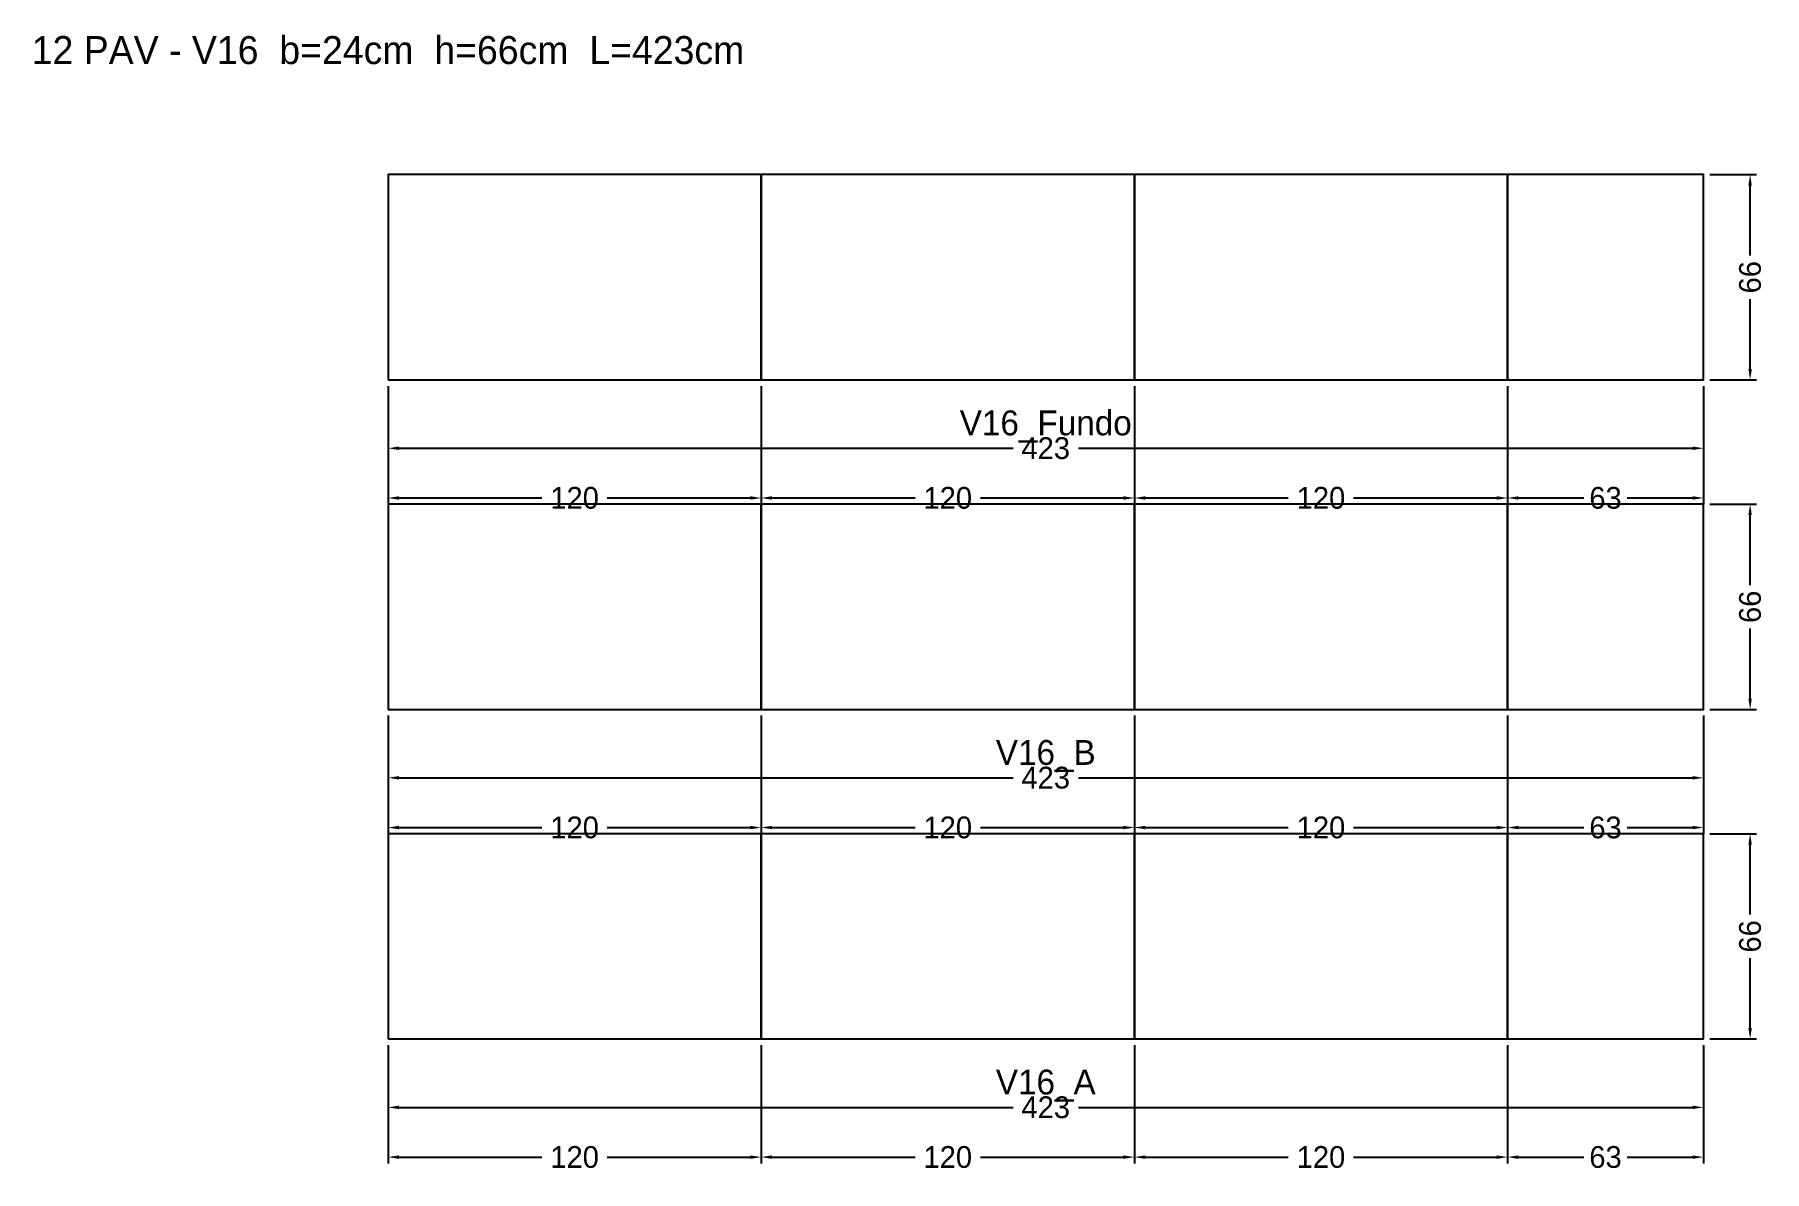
# Model space of a CAD drawing. Header units: metres. Extents: x -114 to 443, y -43 to 323.
import ezdxf

# ---------------------------------------------------------------- set-up
doc = ezdxf.new("R2010")
doc.units = ezdxf.units.M
for name, color, linetype in [('COTA', 3, 'Continuous'), ('NOMENCLATURA', 2, 'Continuous'), ('Paineis', 7, 'Continuous'), ('Texto Secao', 2, 'Continuous')]:
    doc.layers.add(name, color=color, linetype=linetype)
doc.dimstyles.new('COTA_VIG', dxfattribs={"dimtxt": 7, "dimasz": 3.5, "dimexe": 2, "dimexo": 2, "dimgap": 1.5, "dimtad": 1, "dimdec": 1, "dimcen": 2.5, "dimclrd": 3, "dimclre": 3, "dimclrt": 3, "dimazin": 3, "dimtfac": 1, "dimtmove": 0, "dimatfit": 3})

# ---------------------------------------------------------------- blocks, each defined once
blk = doc.blocks.new('_CLOSEDFILLED')
at = {"color": 0, "linetype": 'BYBLOCK'}
blk.add_solid([(-1, 0.16), (0, 0), (-1, -0.16)], dxfattribs=at)
blk = doc.blocks.new('*D1')
at = {"color": 3}
for p, q in [((0, -2), (0, -24)), ((423, -2), (423, -24)), ((3.5, -22), (201, -22)), ((222, -22), (419.5, -22))]:
    blk.add_line(p, q, dxfattribs=at)
at = {"layer": 'Defpoints'}
for p in [(0, 0), (423, 0), (0, -22)]:
    blk.add_point(p, dxfattribs=at)
at = {"layer": 'COTA', "color": 3, "xscale": 3.5, "yscale": 3.5, "rotation": 180}
blk.add_blockref('_CLOSEDFILLED', (0, -22), dxfattribs=at)
at = {"layer": 'COTA', "color": 3, "xscale": 3.5, "yscale": 3.5}
blk.add_blockref('_CLOSEDFILLED', (423, -22), dxfattribs=at)
at = {"layer": 'COTA', "color": 3, "insert": (211.5, -22), "char_height": 7, "attachment_point": 5}
blk.add_mtext('423', dxfattribs=at)
blk = doc.blocks.new('*D2')
at = {"color": 3}
for p, q in [((0, -2), (0, -40)), ((120, -2), (120, -40)), ((3.5, -38), (49.5, -38)), ((70.5, -38), (116.5, -38))]:
    blk.add_line(p, q, dxfattribs=at)
at = {"layer": 'Defpoints'}
for p in [(0, 0), (120, 0), (0, -38)]:
    blk.add_point(p, dxfattribs=at)
at = {"layer": 'COTA', "color": 3, "xscale": 3.5, "yscale": 3.5, "rotation": 180}
blk.add_blockref('_CLOSEDFILLED', (0, -38), dxfattribs=at)
at = {"layer": 'COTA', "color": 3, "xscale": 3.5, "yscale": 3.5}
blk.add_blockref('_CLOSEDFILLED', (120, -38), dxfattribs=at)
at = {"layer": 'COTA', "color": 3, "insert": (60, -38), "char_height": 7, "attachment_point": 5}
blk.add_mtext('120', dxfattribs=at)
blk = doc.blocks.new('*D3')
at = {"color": 3}
for p, q in [((120, -2), (120, -40)), ((240, -2), (240, -40)), ((123.5, -38), (169.5, -38)), ((190.5, -38), (236.5, -38))]:
    blk.add_line(p, q, dxfattribs=at)
at = {"layer": 'Defpoints'}
for p in [(120, 0), (240, 0), (120, -38)]:
    blk.add_point(p, dxfattribs=at)
at = {"layer": 'COTA', "color": 3, "xscale": 3.5, "yscale": 3.5, "rotation": 180}
blk.add_blockref('_CLOSEDFILLED', (120, -38), dxfattribs=at)
at = {"layer": 'COTA', "color": 3, "xscale": 3.5, "yscale": 3.5}
blk.add_blockref('_CLOSEDFILLED', (240, -38), dxfattribs=at)
at = {"layer": 'COTA', "color": 3, "insert": (180, -38), "char_height": 7, "attachment_point": 5}
blk.add_mtext('120', dxfattribs=at)
blk = doc.blocks.new('*D4')
at = {"color": 3}
for p, q in [((240, -2), (240, -40)), ((360, -2), (360, -40)), ((243.5, -38), (289.5, -38)), ((310.5, -38), (356.5, -38))]:
    blk.add_line(p, q, dxfattribs=at)
at = {"layer": 'Defpoints'}
for p in [(240, 0), (360, 0), (240, -38)]:
    blk.add_point(p, dxfattribs=at)
at = {"layer": 'COTA', "color": 3, "xscale": 3.5, "yscale": 3.5, "rotation": 180}
blk.add_blockref('_CLOSEDFILLED', (240, -38), dxfattribs=at)
at = {"layer": 'COTA', "color": 3, "xscale": 3.5, "yscale": 3.5}
blk.add_blockref('_CLOSEDFILLED', (360, -38), dxfattribs=at)
at = {"layer": 'COTA', "color": 3, "insert": (300, -38), "char_height": 7, "attachment_point": 5}
blk.add_mtext('120', dxfattribs=at)
blk = doc.blocks.new('*D5')
at = {"color": 3}
for p, q in [((360, -2), (360, -40)), ((423, -2), (423, -40)), ((363.5, -38), (384.5, -38)), ((398.5, -38), (419.5, -38))]:
    blk.add_line(p, q, dxfattribs=at)
at = {"layer": 'Defpoints'}
for p in [(360, 0), (423, 0), (360, -38)]:
    blk.add_point(p, dxfattribs=at)
at = {"layer": 'COTA', "color": 3, "xscale": 3.5, "yscale": 3.5, "rotation": 180}
blk.add_blockref('_CLOSEDFILLED', (360, -38), dxfattribs=at)
at = {"layer": 'COTA', "color": 3, "xscale": 3.5, "yscale": 3.5}
blk.add_blockref('_CLOSEDFILLED', (423, -38), dxfattribs=at)
at = {"layer": 'COTA', "color": 3, "insert": (391.5, -38), "char_height": 7, "attachment_point": 5}
blk.add_mtext('63', dxfattribs=at)
blk = doc.blocks.new('*D6')
at = {"color": 3}
for p, q in [((425, 66), (440, 66)), ((438, 40), (438, 62.5)), ((438, 3.5), (438, 26)), ((425, 0), (440, 0))]:
    blk.add_line(p, q, dxfattribs=at)
at = {"layer": 'Defpoints'}
for p in [(423, 66), (423, 0), (438, 0)]:
    blk.add_point(p, dxfattribs=at)
at = {"layer": 'COTA', "color": 3, "xscale": 3.5, "yscale": 3.5}
for p, rotation in [((438, 66), 90), ((438, 0), 270)]:
    blk.add_blockref('_CLOSEDFILLED', p, dxfattribs=dict(at, rotation=rotation))
at = {"layer": 'COTA', "color": 3, "insert": (438, 33), "char_height": 7, "attachment_point": 5, "rotation": 90}
blk.add_mtext('66', dxfattribs=at)
blk = doc.blocks.new('*D7')
at = {"color": 3}
for p, q in [((0, 104), (0, 82)), ((423, 104), (423, 82)), ((3.5, 84), (201, 84)), ((222, 84), (419.5, 84))]:
    blk.add_line(p, q, dxfattribs=at)
at = {"layer": 'Defpoints'}
for p in [(0, 106), (423, 106), (0, 84)]:
    blk.add_point(p, dxfattribs=at)
at = {"layer": 'COTA', "color": 3, "xscale": 3.5, "yscale": 3.5, "rotation": 180}
blk.add_blockref('_CLOSEDFILLED', (0, 84), dxfattribs=at)
at = {"layer": 'COTA', "color": 3, "xscale": 3.5, "yscale": 3.5}
blk.add_blockref('_CLOSEDFILLED', (423, 84), dxfattribs=at)
at = {"layer": 'COTA', "color": 3, "insert": (211.5, 84), "char_height": 7, "attachment_point": 5}
blk.add_mtext('423', dxfattribs=at)
blk = doc.blocks.new('*D8')
at = {"color": 3}
for p, q in [((0, 104), (0, 66)), ((120, 104), (120, 66)), ((3.5, 68), (49.5, 68)), ((70.5, 68), (116.5, 68))]:
    blk.add_line(p, q, dxfattribs=at)
at = {"layer": 'Defpoints'}
for p in [(0, 106), (120, 106), (0, 68)]:
    blk.add_point(p, dxfattribs=at)
at = {"layer": 'COTA', "color": 3, "xscale": 3.5, "yscale": 3.5, "rotation": 180}
blk.add_blockref('_CLOSEDFILLED', (0, 68), dxfattribs=at)
at = {"layer": 'COTA', "color": 3, "xscale": 3.5, "yscale": 3.5}
blk.add_blockref('_CLOSEDFILLED', (120, 68), dxfattribs=at)
at = {"layer": 'COTA', "color": 3, "insert": (60, 68), "char_height": 7, "attachment_point": 5}
blk.add_mtext('120', dxfattribs=at)
blk = doc.blocks.new('*D9')
at = {"color": 3}
for p, q in [((120, 104), (120, 66)), ((240, 104), (240, 66)), ((123.5, 68), (169.5, 68)), ((190.5, 68), (236.5, 68))]:
    blk.add_line(p, q, dxfattribs=at)
at = {"layer": 'Defpoints'}
for p in [(120, 106), (240, 106), (120, 68)]:
    blk.add_point(p, dxfattribs=at)
at = {"layer": 'COTA', "color": 3, "xscale": 3.5, "yscale": 3.5, "rotation": 180}
blk.add_blockref('_CLOSEDFILLED', (120, 68), dxfattribs=at)
at = {"layer": 'COTA', "color": 3, "xscale": 3.5, "yscale": 3.5}
blk.add_blockref('_CLOSEDFILLED', (240, 68), dxfattribs=at)
at = {"layer": 'COTA', "color": 3, "insert": (180, 68), "char_height": 7, "attachment_point": 5}
blk.add_mtext('120', dxfattribs=at)
blk = doc.blocks.new('*D10')
at = {"color": 3}
for p, q in [((240, 104), (240, 66)), ((360, 104), (360, 66)), ((243.5, 68), (289.5, 68)), ((310.5, 68), (356.5, 68))]:
    blk.add_line(p, q, dxfattribs=at)
at = {"layer": 'Defpoints'}
for p in [(240, 106), (360, 106), (240, 68)]:
    blk.add_point(p, dxfattribs=at)
at = {"layer": 'COTA', "color": 3, "xscale": 3.5, "yscale": 3.5, "rotation": 180}
blk.add_blockref('_CLOSEDFILLED', (240, 68), dxfattribs=at)
at = {"layer": 'COTA', "color": 3, "xscale": 3.5, "yscale": 3.5}
blk.add_blockref('_CLOSEDFILLED', (360, 68), dxfattribs=at)
at = {"layer": 'COTA', "color": 3, "insert": (300, 68), "char_height": 7, "attachment_point": 5}
blk.add_mtext('120', dxfattribs=at)
blk = doc.blocks.new('*D11')
at = {"color": 3}
for p, q in [((360, 104), (360, 66)), ((423, 104), (423, 66)), ((363.5, 68), (384.5, 68)), ((398.5, 68), (419.5, 68))]:
    blk.add_line(p, q, dxfattribs=at)
at = {"layer": 'Defpoints'}
for p in [(360, 106), (423, 106), (360, 68)]:
    blk.add_point(p, dxfattribs=at)
at = {"layer": 'COTA', "color": 3, "xscale": 3.5, "yscale": 3.5, "rotation": 180}
blk.add_blockref('_CLOSEDFILLED', (360, 68), dxfattribs=at)
at = {"layer": 'COTA', "color": 3, "xscale": 3.5, "yscale": 3.5}
blk.add_blockref('_CLOSEDFILLED', (423, 68), dxfattribs=at)
at = {"layer": 'COTA', "color": 3, "insert": (391.5, 68), "char_height": 7, "attachment_point": 5}
blk.add_mtext('63', dxfattribs=at)
blk = doc.blocks.new('*D12')
at = {"color": 3}
for p, q in [((425, 172), (440, 172)), ((438, 146), (438, 168.5)), ((438, 109.5), (438, 132)), ((425, 106), (440, 106))]:
    blk.add_line(p, q, dxfattribs=at)
at = {"layer": 'Defpoints'}
for p in [(423, 172), (423, 106), (438, 106)]:
    blk.add_point(p, dxfattribs=at)
at = {"layer": 'COTA', "color": 3, "xscale": 3.5, "yscale": 3.5}
for p, rotation in [((438, 172), 90), ((438, 106), 270)]:
    blk.add_blockref('_CLOSEDFILLED', p, dxfattribs=dict(at, rotation=rotation))
at = {"layer": 'COTA', "color": 3, "insert": (438, 139), "char_height": 7, "attachment_point": 5, "rotation": 90}
blk.add_mtext('66', dxfattribs=at)
blk = doc.blocks.new('*D13')
at = {"color": 3}
for p, q in [((0, 210), (0, 188)), ((423, 210), (423, 188)), ((3.5, 190), (201, 190)), ((222, 190), (419.5, 190))]:
    blk.add_line(p, q, dxfattribs=at)
at = {"layer": 'Defpoints'}
for p in [(0, 212), (423, 212), (0, 190)]:
    blk.add_point(p, dxfattribs=at)
at = {"layer": 'COTA', "color": 3, "xscale": 3.5, "yscale": 3.5, "rotation": 180}
blk.add_blockref('_CLOSEDFILLED', (0, 190), dxfattribs=at)
at = {"layer": 'COTA', "color": 3, "xscale": 3.5, "yscale": 3.5}
blk.add_blockref('_CLOSEDFILLED', (423, 190), dxfattribs=at)
at = {"layer": 'COTA', "color": 3, "insert": (211.5, 190), "char_height": 7, "attachment_point": 5}
blk.add_mtext('423', dxfattribs=at)
blk = doc.blocks.new('*D14')
at = {"color": 3}
for p, q in [((0, 210), (0, 172)), ((120, 210), (120, 172)), ((3.5, 174), (49.5, 174)), ((70.5, 174), (116.5, 174))]:
    blk.add_line(p, q, dxfattribs=at)
at = {"layer": 'Defpoints'}
for p in [(0, 212), (120, 212), (0, 174)]:
    blk.add_point(p, dxfattribs=at)
at = {"layer": 'COTA', "color": 3, "xscale": 3.5, "yscale": 3.5, "rotation": 180}
blk.add_blockref('_CLOSEDFILLED', (0, 174), dxfattribs=at)
at = {"layer": 'COTA', "color": 3, "xscale": 3.5, "yscale": 3.5}
blk.add_blockref('_CLOSEDFILLED', (120, 174), dxfattribs=at)
at = {"layer": 'COTA', "color": 3, "insert": (60, 174), "char_height": 7, "attachment_point": 5}
blk.add_mtext('120', dxfattribs=at)
blk = doc.blocks.new('*D15')
at = {"color": 3}
for p, q in [((120, 210), (120, 172)), ((240, 210), (240, 172)), ((123.5, 174), (169.5, 174)), ((190.5, 174), (236.5, 174))]:
    blk.add_line(p, q, dxfattribs=at)
at = {"layer": 'Defpoints'}
for p in [(120, 212), (240, 212), (120, 174)]:
    blk.add_point(p, dxfattribs=at)
at = {"layer": 'COTA', "color": 3, "xscale": 3.5, "yscale": 3.5, "rotation": 180}
blk.add_blockref('_CLOSEDFILLED', (120, 174), dxfattribs=at)
at = {"layer": 'COTA', "color": 3, "xscale": 3.5, "yscale": 3.5}
blk.add_blockref('_CLOSEDFILLED', (240, 174), dxfattribs=at)
at = {"layer": 'COTA', "color": 3, "insert": (180, 174), "char_height": 7, "attachment_point": 5}
blk.add_mtext('120', dxfattribs=at)
blk = doc.blocks.new('*D16')
at = {"color": 3}
for p, q in [((240, 210), (240, 172)), ((360, 210), (360, 172)), ((243.5, 174), (289.5, 174)), ((310.5, 174), (356.5, 174))]:
    blk.add_line(p, q, dxfattribs=at)
at = {"layer": 'Defpoints'}
for p in [(240, 212), (360, 212), (240, 174)]:
    blk.add_point(p, dxfattribs=at)
at = {"layer": 'COTA', "color": 3, "xscale": 3.5, "yscale": 3.5, "rotation": 180}
blk.add_blockref('_CLOSEDFILLED', (240, 174), dxfattribs=at)
at = {"layer": 'COTA', "color": 3, "xscale": 3.5, "yscale": 3.5}
blk.add_blockref('_CLOSEDFILLED', (360, 174), dxfattribs=at)
at = {"layer": 'COTA', "color": 3, "insert": (300, 174), "char_height": 7, "attachment_point": 5}
blk.add_mtext('120', dxfattribs=at)
blk = doc.blocks.new('*D17')
at = {"color": 3}
for p, q in [((360, 210), (360, 172)), ((423, 210), (423, 172)), ((363.5, 174), (384.5, 174)), ((398.5, 174), (419.5, 174))]:
    blk.add_line(p, q, dxfattribs=at)
at = {"layer": 'Defpoints'}
for p in [(360, 212), (423, 212), (360, 174)]:
    blk.add_point(p, dxfattribs=at)
at = {"layer": 'COTA', "color": 3, "xscale": 3.5, "yscale": 3.5, "rotation": 180}
blk.add_blockref('_CLOSEDFILLED', (360, 174), dxfattribs=at)
at = {"layer": 'COTA', "color": 3, "xscale": 3.5, "yscale": 3.5}
blk.add_blockref('_CLOSEDFILLED', (423, 174), dxfattribs=at)
at = {"layer": 'COTA', "color": 3, "insert": (391.5, 174), "char_height": 7, "attachment_point": 5}
blk.add_mtext('63', dxfattribs=at)
blk = doc.blocks.new('*D18')
at = {"color": 3}
for p, q in [((425, 278), (440, 278)), ((438, 252), (438, 274.5)), ((438, 215.5), (438, 238)), ((425, 212), (440, 212))]:
    blk.add_line(p, q, dxfattribs=at)
at = {"layer": 'Defpoints'}
for p in [(423, 278), (423, 212), (438, 212)]:
    blk.add_point(p, dxfattribs=at)
at = {"layer": 'COTA', "color": 3, "xscale": 3.5, "yscale": 3.5}
for p, rotation in [((438, 278), 90), ((438, 212), 270)]:
    blk.add_blockref('_CLOSEDFILLED', p, dxfattribs=dict(at, rotation=rotation))
at = {"layer": 'COTA', "color": 3, "insert": (438, 245), "char_height": 7, "attachment_point": 5, "rotation": 90}
blk.add_mtext('66', dxfattribs=at)

msp = doc.modelspace()

# ---------------------------------------------------------------- linework, layer by layer
at = {"layer": 'Paineis'}
for points in [[(0, 212), (120, 212), (120, 278), (0, 278)], [(120, 212), (240, 212), (240, 278), (120, 278)], [(240, 212), (360, 212), (360, 278), (240, 278)], [(360, 212), (423, 212), (423, 278), (360, 278)], [(0, 106), (120, 106), (120, 172), (0, 172)], [(120, 106), (240, 106), (240, 172), (120, 172)], [(240, 106), (360, 106), (360, 172), (240, 172)], [(360, 106), (423, 106), (423, 172), (360, 172)], [(0, 0), (120, 0), (120, 66), (0, 66)], [(120, 0), (240, 0), (240, 66), (120, 66)], [(240, 0), (360, 0), (360, 66), (240, 66)], [(360, 0), (423, 0), (423, 66), (360, 66)]]:
    msp.add_lwpolyline(points, close=True, dxfattribs=at)

# ---------------------------------------------------------------- texts
at = {"layer": 'NOMENCLATURA', "insert": (0, 318), "char_height": 9, "width": 443, "attachment_point": 5}
msp.add_mtext('12 PAV - V16  b=24cm  h=66cm  L=423cm', dxfattribs=at)
at = {"layer": 'Texto Secao', "char_height": 8, "width": 443, "attachment_point": 5}
for s, insert in [('V16_Fundo', (211.5, 197)), ('V16_B', (211.5, 91)), ('V16_A', (211.5, -15))]:
    msp.add_mtext(s, dxfattribs=dict(at, insert=insert))

# ---------------------------------------------------------------- dimensions: what is measured, and where the dimension line sits
at = {"layer": 'COTA'}
for base, p1, p2, picture, middle in [((438, 212), (423, 212), (423, 278), '*D18', (438, 245)), ((438, 106), (423, 106), (423, 172), '*D12', (438, 139)), ((438, 0), (423, 0), (423, 66), '*D6', (438, 33))]:
    dim = msp.add_linear_dim(base=base, p1=p1, p2=p2, angle=90, dimstyle='COTA_VIG', dxfattribs=at)
    dim.commit()
    dim.dimension.update_dxf_attribs({"geometry": picture, "text_midpoint": middle})
for base, p1, p2, picture, middle in [((0, 190), (0, 212), (423, 212), '*D13', (211.5, 190)), ((0, 174), (0, 212), (120, 212), '*D14', (60, 174)), ((120, 174), (120, 212), (240, 212), '*D15', (180, 174)), ((240, 174), (240, 212), (360, 212), '*D16', (300, 174)), ((360, 174), (360, 212), (423, 212), '*D17', (391.5, 174)), ((0, 84), (0, 106), (423, 106), '*D7', (211.5, 84)), ((0, 68), (0, 106), (120, 106), '*D8', (60, 68)), ((120, 68), (120, 106), (240, 106), '*D9', (180, 68)), ((240, 68), (240, 106), (360, 106), '*D10', (300, 68)), ((360, 68), (360, 106), (423, 106), '*D11', (391.5, 68)), ((0, -22), (0, 0), (423, 0), '*D1', (211.5, -22)), ((0, -38), (0, 0), (120, 0), '*D2', (60, -38)), ((120, -38), (120, 0), (240, 0), '*D3', (180, -38)), ((240, -38), (240, 0), (360, 0), '*D4', (300, -38)), ((360, -38), (360, 0), (423, 0), '*D5', (391.5, -38))]:
    dim = msp.add_linear_dim(base=base, p1=p1, p2=p2, dimstyle='COTA_VIG', dxfattribs=at)
    dim.commit()
    dim.dimension.update_dxf_attribs({"geometry": picture, "text_midpoint": middle})

doc.saveas('drawing.dxf')
